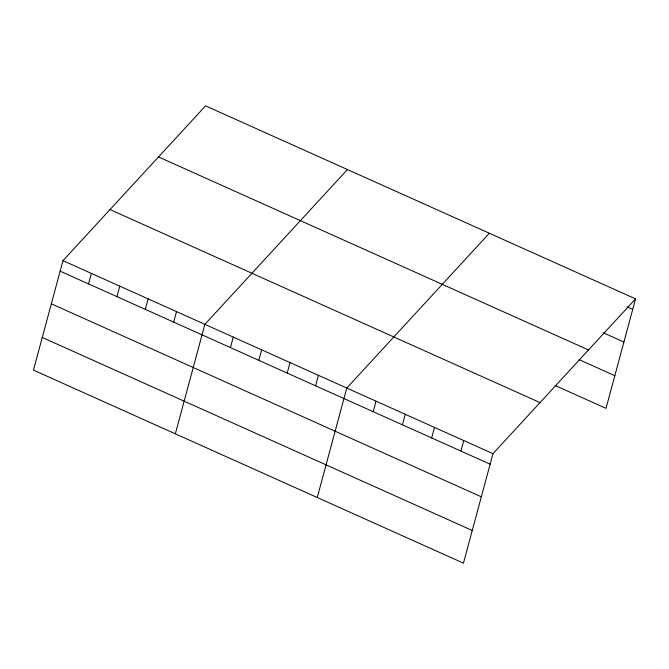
<?xml version="1.0" encoding="UTF-8"?>
<svg xmlns="http://www.w3.org/2000/svg" width="669" height="669" viewBox="0 0 669 669"><rect width="100%" height="100%" fill="white"/><g stroke="black" fill="none" stroke-linecap="round" stroke-linejoin="round"><path stroke-width="1" d="M62.986 260.651L33.45 370.124L463.441 563.147L492.978 453.674L635.55 298.876L205.559 105.853L62.986 260.651L492.978 453.674M88.534 283.89L91.369 273.395M116.916 296.635L119.743 286.131M145.29 309.371L148.125 298.876M173.672 322.115L176.507 311.612M175.345 433.821L204.881 324.348L347.454 169.55M230.429 347.587L233.264 337.092M258.811 360.332L261.646 349.828M287.193 373.068L290.02 362.573M315.567 385.812L318.402 375.309M317.248 497.519L346.785 388.045L489.348 233.247M373.185 411.678L376.02 401.174M402.429 424.798L405.263 414.303M431.664 437.927L434.499 427.424M460.908 451.048L463.742 440.553M635.55 298.876L606.014 408.349L555.078 385.486M627.054 306.837L632.715 309.379M603.154 332.727L623.901 342.035M158.511 156.939L588.503 349.962M578.986 359.596L614.828 375.685M110.034 209.573L540.025 402.596M60.151 271.154L490.143 464.177M51.337 303.81L481.337 496.833M42.264 337.46L472.255 530.484"/></g></svg>
